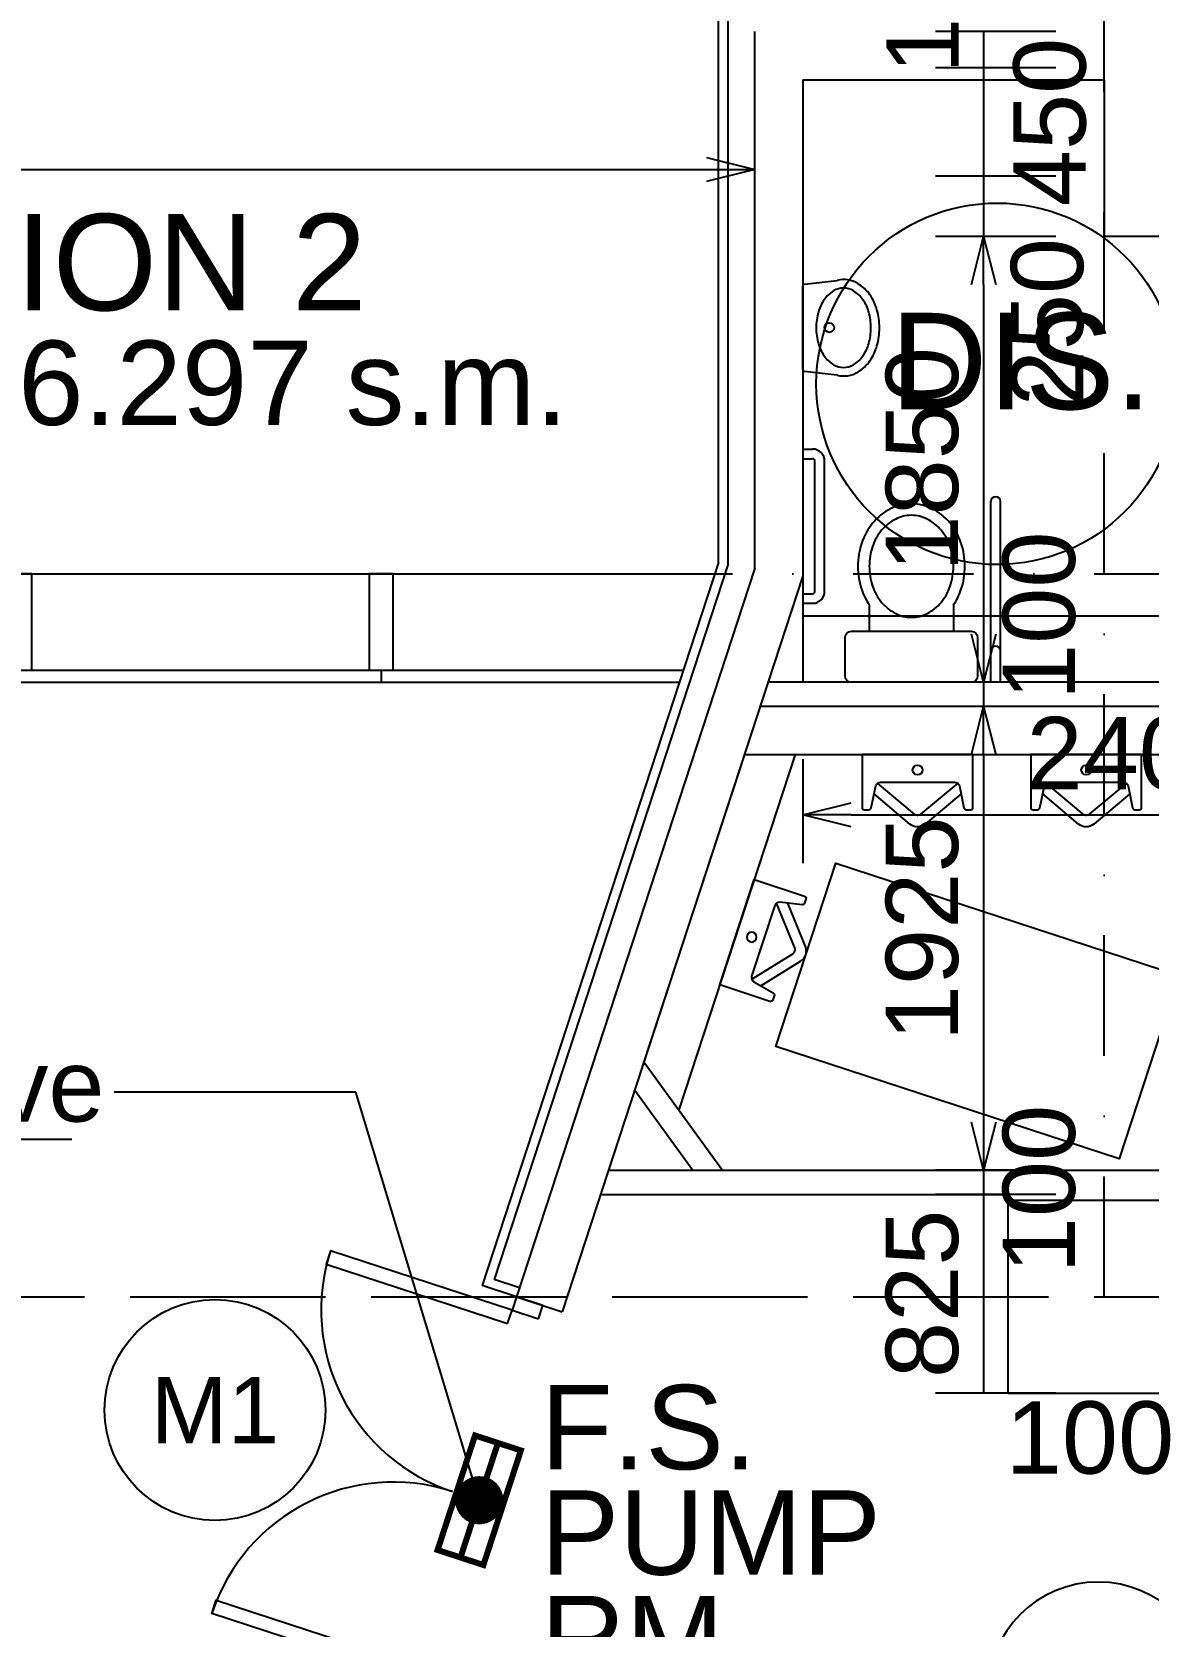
# Model space of a CAD drawing. Header units: millimetres. Extents: x 27940 to 139928, y 247 to 79491.
# Drawn here: x 91345 to 95978, y 12664 to 19279 of the extents above; entities that cross this region are included whole.
import ezdxf
from ezdxf.enums import TextEntityAlignment as Align

# ---------------------------------------------------------------- set-up
doc = ezdxf.new("R2010")
doc.units = ezdxf.units.MM
doc.header["$LTSCALE"] = 1000
doc.linetypes.add('DASHDOT', pattern=[1, 0.5, -0.25, 0, -0.25])
doc.layers.get('0').update_dxf_attribs({"color": 8})
doc.layers.get('Defpoints').update_dxf_attribs({"color": 8})
for name, color, linetype in [('CLADDING', 8, 'Continuous'), ('COL-10 Rev j', 8, 'Continuous'), ('COL-141', 8, 'Continuous'), ('DLN020__', 8, 'DASHDOT'), ('DLN030', 8, 'Continuous'), ('DLN040__', 8, 'Continuous'), ('DLN041_1', 8, 'Continuous'), ('DLN041__', 8, 'Continuous'), ('DLN218__', 8, 'Continuous'), ('DLN220__', 8, 'Continuous'), ('DLN280__', 8, 'Continuous'), ('DLN314__', 8, 'Continuous'), ('DLN325-1', 8, 'Continuous'), ('DLN325__', 8, 'Continuous'), ('DLN740__', 8, 'Continuous'), ('MARK', 8, 'Continuous')]:
    doc.layers.add(name, color=color, linetype=linetype)
doc.styles.add('ROMANS', font='swissl.ttf')
doc.styles.add('SWIS721LT450', font='swissl.ttf')
doc.styles.add('SWIS721LT750', font='swissl.ttf')
doc.dimstyles.new('INTDIM', dxfattribs={"dimscale": 200, "dimtxt": 2.25, "dimasz": 1.5, "dimexe": 1, "dimexo": 0, "dimgap": 1, "dimtad": 1, "dimdec": 0, "dimrnd": 1, "dimzin": 1, "dimdsep": 46, "dimtxsty": 'SWIS721LT450', "dimcen": 1, "dimclrd": 256, "dimclre": 256, "dimclrt": 256, "dimaunit": 1, "dimadec": 3, "dimazin": 0, "dimtfac": 1, "dimtdec": 0, "dimtix": 1, "dimtmove": 2, "dimatfit": 0, "dimldrblk": 'DOT', "dimfxl": 1, "dimtolj": 1, "dimtzin": 0, "dimarcsym": 0})

# ---------------------------------------------------------------- blocks, each defined once
blk = doc.blocks.new('DIMARR')
for p, q in [((-0.999999999996362, 0.25), (3.637978807091713e-12, 0)), ((-0.999999999996362, 0), (3.637978807091713e-12, 0)), ((3.637978807091713e-12, 0), (-0.999999999996362, -0.25))]:
    blk.add_line(p, q)
blk = doc.blocks.new('*D175')
at = {"layer": 'Defpoints', "color": 0, "transparency": 16777216}
for p in [(94344.99278262332, 18708.56976497762), (86744.99278232074, 18208.56976497762), (94344.99278262332, 18208.56976489441)]:
    blk.add_point(p, dxfattribs=at)
at = {"layer": 'DLN030', "lineweight": -2, "transparency": 16777216}
for p, q in [((86744.99278232074, 18408.56976497762), (86744.99278232074, 18908.56976497762)), ((94344.99278262332, 18408.56976489441), (94344.99278262332, 18908.56976497762)), ((86944.99278232074, 18708.56976497762), (94144.99278262332, 18708.56976497762))]:
    blk.add_line(p, q, dxfattribs=at)
at = {"layer": 'DLN030', "lineweight": -2, "transparency": 16777216, "xscale": 200, "yscale": 200, "zscale": 200, "rotation": 180}
blk.add_blockref('DIMARR', (86744.99278232074, 18708.56976497762), dxfattribs=at)
at = {"layer": 'DLN030', "lineweight": -2, "transparency": 16777216, "xscale": 200, "yscale": 200, "zscale": 200}
blk.add_blockref('DIMARR', (94344.99278262332, 18708.56976497762), dxfattribs=at)
at = {"layer": 'DLN030', "transparency": 16777216, "insert": (90544.99278247202, 18962.74491772712), "char_height": 300, "attachment_point": 5, "style": 'SWIS721LT450'}
blk.add_mtext('\\A1;7600', dxfattribs=at)
blk = doc.blocks.new('DRNO')
at = {"layer": 'MARK'}
blk.add_circle((0, 0), 1, dxfattribs=at)
at = {"layer": 'MARK', "style": 'ROMANS'}
blk.add_attdef('DRNO', text='', height=0.6, dxfattribs=at).set_placement((0, 0), align=Align.MIDDLE)
blk = doc.blocks.new('*D114')
at = {"layer": 'Defpoints', "color": 0, "transparency": 16777216}
for p in [(95794.99278118326, 19280.6798285635), (95294.99278118345, 19130.6798285635), (95794.99278118326, 19130.6798285635)]:
    blk.add_point(p, dxfattribs=at)
at = {"layer": 'DLN030', "lineweight": -2, "transparency": 16777216}
for p, q in [((95594.99278118326, 19280.6798285635), (95094.99278118345, 19280.6798285635)), ((95294.99278118345, 19280.6798285635), (95294.99278118345, 19130.6798285635)), ((95594.99278118326, 19130.6798285635), (95094.99278118345, 19130.6798285635))]:
    blk.add_line(p, q, dxfattribs=at)
at = {"layer": 'DLN030', "transparency": 16777216, "insert": (95043.70675110091, 19454.91564657912), "char_height": 300, "attachment_point": 5, "rotation": 90, "style": 'SWIS721LT450'}
blk.add_mtext('\\A1;150', dxfattribs=at)
blk = doc.blocks.new('*D115')
at = {"layer": 'Defpoints', "color": 0, "transparency": 16777216}
for p in [(95794.99278118326, 19130.6798285635), (95294.99278118345, 18680.67982856346), (95794.9927811832, 18680.67982856346)]:
    blk.add_point(p, dxfattribs=at)
at = {"layer": 'DLN030', "lineweight": -2, "transparency": 16777216}
for p, q in [((95594.99278118326, 19130.6798285635), (95094.99278118345, 19130.6798285635)), ((95294.99278118345, 19130.6798285635), (95294.99278118345, 18680.67982856346)), ((95594.9927811832, 18680.67982856346), (95094.99278118345, 18680.67982856346))]:
    blk.add_line(p, q, dxfattribs=at)
at = {"layer": 'DLN030', "transparency": 16777216, "insert": (95570.35240499648, 18905.67982856349), "char_height": 300, "attachment_point": 5, "rotation": 90, "style": 'SWIS721LT450'}
blk.add_mtext('\\A1;450', dxfattribs=at)
blk = doc.blocks.new('*D116')
at = {"layer": 'Defpoints', "color": 0, "transparency": 16777216}
for p in [(95794.9927811832, 18680.67982856346), (95294.99278118345, 18430.67982856348), (95794.99278118317, 18430.67982856348)]:
    blk.add_point(p, dxfattribs=at)
at = {"layer": 'DLN030', "lineweight": -2, "transparency": 16777216}
for p, q in [((95594.9927811832, 18680.67982856346), (95094.99278118345, 18680.67982856346)), ((95294.99278118345, 18680.67982856346), (95294.99278118345, 18430.67982856348)), ((95594.99278118317, 18430.67982856348), (95094.99278118345, 18430.67982856348))]:
    blk.add_line(p, q, dxfattribs=at)
at = {"layer": 'DLN030', "transparency": 16777216, "insert": (95560.10714723282, 18075.03606619593), "char_height": 300, "attachment_point": 5, "rotation": 90, "style": 'SWIS721LT450'}
blk.add_mtext('\\A1;250', dxfattribs=at)
blk = doc.blocks.new('*D117')
at = {"layer": 'Defpoints', "color": 0, "transparency": 16777216}
for p in [(95794.99278118335, 14455.67982856349), (95294.99278118346, 13630.67982862193), (95794.99278118335, 13630.67982862193)]:
    blk.add_point(p, dxfattribs=at)
at = {"layer": 'DLN030', "lineweight": -2, "transparency": 16777216}
for p, q in [((95594.99278118335, 14455.67982856349), (95094.99278118346, 14455.67982856349)), ((95294.99278118346, 14455.67982856349), (95294.99278118346, 13630.67982862193)), ((95594.99278118335, 13630.67982862193), (95094.99278118346, 13630.67982862193))]:
    blk.add_line(p, q, dxfattribs=at)
at = {"layer": 'DLN030', "transparency": 16777216, "insert": (95040.81762843397, 14043.17982859273), "char_height": 300, "attachment_point": 5, "rotation": 90, "style": 'SWIS721LT450'}
blk.add_mtext('\\A1;825', dxfattribs=at)
blk = doc.blocks.new('Magenta-1')
at = {"layer": 'DLN314__'}
blk.add_line((3742.973855490971, 14395.4780767152), (3692.973855489566, 14395.4780767152), dxfattribs=at)
blk.add_lwpolyline([(3742.973855490971, 14345.47807671287), (4142.973855485325, 14345.47807671287), (4142.973855485325, 14445.47807671753), (3742.973855490971, 14445.47807671753)], close=True, dxfattribs=at)
blk = doc.blocks.new('*D50')
at = {"layer": 'Defpoints', "color": 0, "transparency": 16777216}
for p in [(95794.99278118311, 14555.6798285635), (95294.99278118326, 14455.6798285635), (95794.99278118313, 14455.6798285635)]:
    blk.add_point(p, dxfattribs=at)
at = {"layer": 'DLN030', "lineweight": -2, "transparency": 16777216}
for p, q in [((95594.99278118311, 14555.6798285635), (95094.99278118326, 14555.6798285635)), ((95294.99278118326, 14555.6798285635), (95294.99278118326, 14455.6798285635)), ((95594.99278118313, 14455.6798285635), (95094.99278118326, 14455.6798285635))]:
    blk.add_line(p, q, dxfattribs=at)
at = {"layer": 'DLN030', "transparency": 16777216, "insert": (95525.91499201213, 14478.11118787947), "char_height": 300, "attachment_point": 5, "rotation": 90, "style": 'SWIS721LT450'}
blk.add_mtext('\\A1;100', dxfattribs=at)
blk = doc.blocks.new('*D58')
at = {"layer": 'Defpoints', "color": 0, "transparency": 16777216}
for p in [(96094.99278119908, 13190.78065828245), (96094.99278119908, 12695.66228298033), (96194.99278121146, 12695.66228298033)]:
    blk.add_point(p, dxfattribs=at)
at = {"layer": 'DLN030', "lineweight": -2, "transparency": 16777216}
for p, q in [((96094.99278119908, 12895.66228298033), (96094.99278119908, 13390.78065828245)), ((96194.99278121146, 12895.66228298033), (96194.99278121146, 13390.78065828245)), ((96194.99278121146, 13190.78065828245), (96094.99278119908, 13190.78065828245))]:
    blk.add_line(p, q, dxfattribs=at)
at = {"layer": 'DLN030', "transparency": 16777216, "insert": (95736.19471798437, 13444.95581103194), "char_height": 300, "attachment_point": 5, "style": 'SWIS721LT450'}
blk.add_mtext('\\A1;100', dxfattribs=at)
blk = doc.blocks.new('*D34')
at = {"layer": 'Defpoints', "color": 0, "transparency": 16777216}
for p in [(95794.99278118317, 18430.6798285819), (95294.99278118343, 16580.67982858176), (95794.9927811833, 16580.67982858176)]:
    blk.add_point(p, dxfattribs=at)
at = {"layer": 'DLN030', "lineweight": -2, "transparency": 16777216}
for p, q in [((95594.99278118317, 18430.6798285819), (95094.99278118343, 18430.6798285819)), ((95294.99278118343, 18230.6798285819), (95294.99278118343, 16780.67982858176)), ((95594.9927811833, 16580.67982858176), (95094.99278118343, 16580.67982858176))]:
    blk.add_line(p, q, dxfattribs=at)
at = {"layer": 'DLN030', "lineweight": -2, "transparency": 16777216, "xscale": 200, "yscale": 200, "zscale": 200}
for p, rotation in [((95294.99278118343, 18430.6798285819), 90), ((95294.99278118343, 16580.67982858176), 270)]:
    blk.add_blockref('DIMARR', p, dxfattribs=dict(at, rotation=rotation))
at = {"layer": 'DLN030', "transparency": 16777216, "insert": (95040.81762843394, 17505.67982858184), "char_height": 300, "attachment_point": 5, "rotation": 90, "style": 'SWIS721LT450'}
blk.add_mtext('\\A1;1850', dxfattribs=at)
blk = doc.blocks.new('*D35')
at = {"layer": 'Defpoints', "color": 0, "transparency": 16777216}
for p in [(95794.99278118327, 16580.67982858176), (95294.99278118345, 16480.67982858176), (95794.99278118329, 16480.67982858176)]:
    blk.add_point(p, dxfattribs=at)
at = {"layer": 'DLN030', "lineweight": -2, "transparency": 16777216}
for p, q in [((95594.99278118327, 16580.67982858176), (95094.99278118345, 16580.67982858176)), ((95294.99278118345, 16580.67982858176), (95294.99278118345, 16480.67982858176)), ((95594.99278118329, 16480.67982858176), (95094.99278118345, 16480.67982858176))]:
    blk.add_line(p, q, dxfattribs=at)
at = {"layer": 'DLN030', "transparency": 16777216, "insert": (95525.9149920123, 16856.86390864402), "char_height": 300, "attachment_point": 5, "rotation": 90, "style": 'SWIS721LT450'}
blk.add_mtext('\\A1;100', dxfattribs=at)
blk = doc.blocks.new('*D36')
at = {"layer": 'Defpoints', "color": 0, "transparency": 16777216}
for p in [(95794.99278118327, 16480.67982858176), (95294.99278118343, 14555.67982858193), (95794.99278118335, 14555.67982858193)]:
    blk.add_point(p, dxfattribs=at)
at = {"layer": 'DLN030', "lineweight": -2, "transparency": 16777216}
for p, q in [((95594.99278118327, 16480.67982858176), (95094.99278118343, 16480.67982858176)), ((95294.99278118343, 16280.67982858176), (95294.99278118343, 14755.67982858193)), ((95594.99278118335, 14555.67982858193), (95094.99278118343, 14555.67982858193))]:
    blk.add_line(p, q, dxfattribs=at)
at = {"layer": 'DLN030', "lineweight": -2, "transparency": 16777216, "xscale": 200, "yscale": 200, "zscale": 200}
for p, rotation in [((95294.99278118343, 16480.67982858176), 90), ((95294.99278118343, 14555.67982858193), 270)]:
    blk.add_blockref('DIMARR', p, dxfattribs=dict(at, rotation=rotation))
at = {"layer": 'DLN030', "transparency": 16777216, "insert": (95040.81762843394, 15557.64581195082), "char_height": 300, "attachment_point": 5, "rotation": 90, "style": 'SWIS721LT450'}
blk.add_mtext('\\A1;1925', dxfattribs=at)
blk = doc.blocks.new('*D37')
at = {"layer": 'Defpoints', "color": 0, "transparency": 16777216}
for p in [(94544.9927826256, 16461.58250674772), (96944.99278250757, 16461.58250674335), (96944.99278250757, 16030.6798285874)]:
    blk.add_point(p, dxfattribs=at)
at = {"layer": 'DLN030', "lineweight": -2, "transparency": 16777216}
for p, q in [((94544.9927826256, 16261.58250674772), (94544.9927826256, 15830.6798285874)), ((96944.99278250757, 16261.58250674335), (96944.99278250757, 15830.6798285874)), ((94744.9927826256, 16030.6798285874), (96744.99278250757, 16030.6798285874))]:
    blk.add_line(p, q, dxfattribs=at)
at = {"layer": 'DLN030', "lineweight": -2, "transparency": 16777216, "xscale": 200, "yscale": 200, "zscale": 200, "rotation": 180}
blk.add_blockref('DIMARR', (94544.9927826256, 16030.6798285874), dxfattribs=at)
at = {"layer": 'DLN030', "lineweight": -2, "transparency": 16777216, "xscale": 200, "yscale": 200, "zscale": 200}
blk.add_blockref('DIMARR', (96944.99278250757, 16030.6798285874), dxfattribs=at)
at = {"layer": 'DLN030', "transparency": 16777216, "insert": (95938.92463972671, 16284.85498133689), "char_height": 300, "attachment_point": 5, "style": 'SWIS721LT450'}
blk.add_mtext('\\A1;2400', dxfattribs=at)
blk = doc.blocks.new('$0$SANWC1')
blk.add_lwpolyline([(0.3173076923121698, 0.5828484698649845, 0.06726986672795415), (0.3742184411385097, 0.696677154795907, 0.08250771608643802), (0.4038461538439151, 0.875, 0.08250771608648139), (0.3742184411385097, 1.053322845204093, 0.09037359849304748), (0.2911238777523977, 1.202035748465278, 0.1042978404418305), (0.1570575388104771, 1.308939920090779, 0.1168545326096332), (0, 1.346153846156085, 0.1168545326096175), (-0.1570575388104771, 1.308939920090779, 0.1042978404418748), (-0.2911238777523977, 1.202035748465278, 0.09037359849300661), (-0.3742184411385097, 1.053322845204093, 0.08250771608643813), (-0.4038461538439151, 0.875, 0.08250771608645087), (-0.3742184411385097, 0.696677154795907, 0.06726986672809802), (-0.3173076923048939, 0.5828484698649845, 0.06726986672809802)], format="xyb")
for points in [[(-0.2243704209540738, 1.146964146610117, 0.09037359849301232), (-0.2923293632484274, 1.025339202700707, 0.0825077160864388), (-0.3173076923048939, 0.875, 0.08250771608645378), (-0.2923293632484274, 0.7246607972992933, 0.0903735984930618), (-0.2243704209540738, 0.6030358533898834, 0.1042978404418255), (-0.1182279080094304, 0.5183980724978028, 0.1168545326096749), (0, 0.4903846153829363, 0.1168545326096603), (0.1182279080094304, 0.5183980724978028, 0.1042978404418842), (0.2243704209540738, 0.6030358533898834, 0.09037359849301244), (0.2923293632484274, 0.7246607972992933, 0.08250771608643846), (0.3173076923048939, 0.875, 0.08250771608648273), (0.2923293632484274, 1.025339202700707, 0.09037359849305501), (0.2243704209540738, 1.146964146610117, 0.1042978404418221), (0.1182279080094304, 1.231601927502197, 0.1168545326096356), (0, 1.259615384617064, 0.1168545326096148), (-0.1182279080094304, 1.231601927502197, 0.1042978404418744)], [(-0.4519230769219575, 0.3846153846170637), (0.4519230769219575, 0.3846153846170637, -0.414213562373095), (0.5, 0.3365384615390212), (0.5, 0.04807692307804246, -0.414213562373095), (0.4519230769219575, 0), (-0.4519230769219575, 0, -0.414213562373095), (-0.5, 0.04807692307804246), (-0.5, 0.3365384615390212, -0.414213562373095)]]:
    blk.add_lwpolyline(points, format="xyb", close=True)
for points in [[(-0.3173076923048939, 0.5828484698722605), (-0.3173076923048939, 0.3846153846170637)], [(0.3173076923048939, 0.5828484698722605), (0.3173076923048939, 0.3846153846170637)]]:
    blk.add_lwpolyline(points)
blk = doc.blocks.new('$0$SANLAV1')
for points in [[(0.4923128453447134, 0.3554590974963503, 0.1953965518136562), (0.458953026936797, 0.5697833596277633, 0.10694194814088), (0.3412960908171954, 0.6952173407844384, 0.08161485654197521), (0.1876804864004953, 0.767806387055316, 0.06975481814108452), (0, 0.7941176470558275, 0.06975481814112133), (-0.1876804864004953, 0.767806387055316, 0.08161485654199603), (-0.3412960908171954, 0.6952173407844384, 0.106941920351675), (-0.4589530039520469, 0.569783397950232, 0.1953965920630288), (-0.4923128453447134, 0.3554590975036263, 0.1953965920630288)], [(0.4923128453519894, 0.3554590974963503), (0.4529970340663567, 0.01734312043117825, -0.3807008418717755), (0.4335204187664203, 0), (-0.4335204187664203, 0, -0.3807008418732474), (-0.4529970340663567, 0.01734312043117825), (-0.4923128453519894, 0.3554590975036263)]]:
    blk.add_lwpolyline(points, format="xyb")
blk.add_lwpolyline([(0.4117647058810689, 0.4215686274474137, 0.135913394958969), (0.3832883984359796, 0.5243924891619827, 0.1069419481408851), (0.2911616157798562, 0.6226087907270994, 0.08161485654197576), (0.1634176178267808, 0.6829725474817678, 0.06975481814108293), (0, 0.7058823529441725, 0.06975481814111993), (-0.1634176178267808, 0.6829725474817678, 0.0816148565420001), (-0.2911616157798562, 0.6226087907270994, 0.1069419481408802), (-0.3832883984359796, 0.5243924891619827, 0.1359133949588741), (-0.4117647058810689, 0.4215686274474137, 0.1359133949587902), (-0.3832883984359796, 0.3187447657401208, 0.1069419481408044), (-0.2911616157798562, 0.220528464175004, 0.08161485654192997), (-0.1634176178267808, 0.1601647074203356, 0.06975481814103991), (0, 0.137254901957931, 0.06975481814108293), (0.1634176178267808, 0.1601647074203356, 0.08161485654197581), (0.2911616157798562, 0.220528464175004, 0.1069419481408436), (0.3832883984359796, 0.3187447657401208, 0.1359133949588558)], format="xyb", close=True)
blk.add_circle((-0.001825148829084355, 0.2737093520991039), 0.04901960784313726)
blk = doc.blocks.new('URINAL')
at = {"layer": 'DLN740__'}
for points in [[(-173.5370118014398, -129.9196789108682, -0.3552447989038091), (-153.9575772063108, -113.9995981421089), (153.9537005745224, -113.9995981421089, -0.3552447989038091), (173.5331351697096, -129.9196789108682), (192.5293670559768, -221.0300621915958, 0.3555294418702261), (202.3211415375699, -229), (220, -229, 0.414213562373095), (230, -219), (230, 0), (-230, 0), (-230, -219, 0.4142135623730948), (-220, -229), (-202.3211415375699, -229, 0.3555294418702261), (-192.5293670559768, -221.0300621915958), (-173.5436968372087, -129.9182858979329)], [(166.4571674594772, -118.3898795073619), (12.87936189508764, -247.6610428384156, -0.3648436240532393), (-12.87936189508764, -247.6610428384156), (-166.4590575958136, -118.3882885214989)], [(180.5156449971255, -163.4094336393755), (32.19840473769, -288.2526173267979, -0.3648436240532502), (-32.19840473769, -288.2526173267397), (-180.5214839177788, -163.4045188402524)]]:
    blk.add_lwpolyline(points, format="xyb", dxfattribs=at)
blk.add_circle((0, -64), 20.5, dxfattribs=at)
blk = doc.blocks.new('A$C7B6E469D')
at = {"layer": 'DLN314__', "ltscale": 0.03, "const_width": 25}
blk.add_lwpolyline([(-9920.639803351314, -29137.43451307931), (-10110.72235326812, -29075.23624769254), (-10266.21801673505, -29550.44262248457), (-10076.13546681824, -29612.64088787134)], close=True, dxfattribs=at)
blk.add_lwpolyline([(-10015.68107830972, -29106.33538038593), (-10171.17674177664, -29581.54175517796)], dxfattribs=at)
at = {"layer": 'DLN040__', "style": 'SWIS721LT750'}
blk.add_text('Louvre Above', height=300, dxfattribs=at).set_placement((-14234.31646346607, -27772.87851626053))
at = {"layer": 'DLN040__'}
blk.add_leader([(-10093.42891004319, -29343.93856778194), (-10605.27115556417, -27651.28802093392), (-11608.17679210199, -27651.28802093392)], dimstyle='INTDIM', override={"dimscale": 1, "dimtxt": 300, "dimasz": 200, "dimexe": 200, "dimexo": 200, "dimgap": 100, "dimtad": 0, "dimrnd": 0, "dimzin": 0, "dimcen": 200, "dimclrt": 256}, dxfattribs=at)

msp = doc.modelspace()

# ---------------------------------------------------------------- linework, layer by layer
at = {"layer": 'CLADDING'}
for p, q in [((94194.99278261297, 17078.19530670023), (94194.99278263451, 19430.67982856691)), ((94234.99278261291, 17071.81734742963), (94234.99278263414, 19390.67982856691)), ((94194.99278261297, 17078.19530670023), (93213.05778439359, 14077.32852764373)), ((94194.99278261297, 17078.19530671865), (93213.05778439359, 14077.32852766215)), ((94234.99278261291, 17071.81734742963), (93263.5139474543, 14102.90538454975)), ((94234.99278261291, 17071.81734744806), (93263.5139474543, 14102.90538456818)), ((93368.05934990857, 14068.69633858702), (93263.5139474543, 14102.90538454975)), ((93355.61969683121, 14030.67982860366), (93213.05778439359, 14077.32852764374))]:
    msp.add_line(p, q, dxfattribs=at)
at = {"layer": 'COL-10 Rev j', "ltscale": 0.5}
msp.add_line((91511.22894580169, 14683.30966499169), (89049.93183250604, 14683.30966499169), dxfattribs=at)
at = {"layer": 'COL-141', "ltscale": 0.5}
msp.add_lwpolyline([(94115.85361978074, 15710.9067962076), (93867.16860449046, 14950.90679620757)], dxfattribs=at)
at = {"layer": 'DLN020__'}
for p, q in [((95794.99278117855, 14030.67982862), (95794.99278122168, 60526.81721189918)), ((54749.3957603204, 17030.67982865512), (107794.9927811814, 17030.67982861121)), ((54749.39576031773, 14030.67982865513), (107794.9927811787, 14030.67982861117)), ((88063.59198994051, 14030.67982860517), (107794.9927811787, 14030.67982859953))]:
    msp.add_line(p, q, dxfattribs=at)
at = {"layer": 'DLN218__'}
msp.add_line((95394.99278121126, 14430.67982862778), (95394.99278121126, 14455.67982856348), dxfattribs=at)
at = {"layer": 'DLN220__'}
for p, q in [((94544.99278261245, 17022.38816301208), (94544.99278261246, 16580.67982858176)), ((96094.992780628, 16855.67982858176), (94544.99278261245, 16855.67982858173)), ((96094.992780628, 16580.67982858176), (94400.45825116291, 16580.67982858176)), ((96944.99278250757, 16480.67982858176), (94367.73653862473, 16480.67982858176)), ((93737.84357226451, 14555.67982856335), (96194.99278121364, 14555.67982856354)), ((93737.84357226451, 14555.67982858178), (96194.99278121364, 14555.67982858196)), ((93705.12185972632, 14455.67982856335), (95394.99278121126, 14455.67982856348)), ((93705.12185972632, 14455.67982858175), (95394.99278121126, 14455.6798285819))]:
    msp.add_line(p, q, dxfattribs=at)
at = {"layer": 'DLN220__', "ltscale": 0.5}
msp.add_lwpolyline([(96106.60143634859, 15363.7334685918), (95857.80837480152, 14603.40326892455), (94432.18925042544, 15069.89025932532), (94680.98231197252, 15830.22045899257)], close=True, dxfattribs=at)
at = {"layer": 'DLN280__'}
for p, q in [((94344.99278261275, 17054.27795943549), (94344.99278263313, 19280.67982856691)), ((94544.99278263169, 19080.67982856691), (95794.99278085442, 19080.67982856691)), ((94544.99278263169, 19080.67982856691), (94544.99278265091, 17022.38816311123)), ((95794.9927808544, 19080.67982856691), (95794.99278085437, 18430.67982856354)), ((98344.99278240088, 18430.67982856334), (95794.99278085437, 18430.67982856354)), ((94344.99278261275, 17054.27795943549), (93355.61969683121, 14030.67982860365)), ((94544.99278265091, 17022.38816311123), (93545.70224407513, 13968.48156390922)), ((93355.61969683121, 14030.67982860365), (93545.70224407513, 13968.48156390922))]:
    msp.add_line(p, q, dxfattribs=at)
msp.add_lwpolyline([(95394.99278121062, 13630.67982862755), (96194.99278121079, 13630.67982862697), (96194.99278121149, 14430.67982862697), (95394.99278121126, 14430.67982862778)], close=True, dxfattribs=at)
at = {"layer": 'DLN314__'}
for points in [[(86744.99278117415, 17030.67982857309), (94179.4449044944, 17030.67982857244)], [(91344.99278117255, 16630.6798285727), (92744.9927811679, 16630.67982857257)], [(92844.99278117255, 16630.67982857256), (94048.55805472522, 16630.67982857245)], [(86744.99278117412, 16580.67982857309), (94032.19719850407, 16580.67982857246)]]:
    msp.add_lwpolyline(points, dxfattribs=at)
at = {"layer": 'DLN325__'}
for points in [[(93319.53196606073, 13920.39302489765), (93337.57583144597, 13975.53642675065), (92584.86839615252, 14221.83518925918), (92566.82453076728, 14166.69178740618)], [(93447.86263515196, 13939.44869598017), (93465.90650053721, 13994.59209783317), (93355.61969683121, 14030.67982860365), (93337.57583144597, 13975.53642675065)], [(92863.02217181415, 12525.26495801675), (92844.97830642891, 12470.12155616375), (92092.27087113545, 12716.42031867228), (92110.3147365207, 12771.56372052528)]]:
    msp.add_lwpolyline(points, close=True, dxfattribs=at)
at = {"layer": 'DLN325__', "ltscale": 0.3}
msp.add_circle((95350.57723632234, 17819.01251846294), 750, dxfattribs=at)
at = {"layer": 'DLN325__'}
for centre, start, end in [((93337.57583144597, 13975.53642675065), 161.8810173960693, 251.8810173962696), ((92844.97830642891, 12470.12155616375), 71.88101739626961, 161.8810173960693)]:
    msp.add_arc(centre, 791.979522184299, start, end, dxfattribs=at)
at = {"layer": 'DLN740__'}
for p, q in [((94544.9927826496, 17548.34666343479), (94584.9927826496, 17548.34666343468)), ((94544.9927826496, 17508.34666343479), (94584.9927826496, 17508.34666343479)), ((94594.9927826496, 16958.34666343479), (94594.99278264937, 17498.34666343468)), ((94634.9927826496, 16958.34666343479), (94634.9927826496, 17498.34666343468)), ((95324.99278264983, 16710.67982858822), (95324.9927826496, 17330.67982858822)), ((95364.99278265006, 16710.67982858822), (95364.99278264983, 17330.67982858822)), ((94544.9927826496, 16948.34666343479), (94584.9927826496, 16948.34666343491)), ((94544.9927826496, 16908.34666343479), (94584.9927826496, 16908.34666343479)), ((95324.9927826496, 16580.67982858833), (95324.99278264983, 16710.6798285881)), ((95364.9927826496, 16580.67982858833), (95364.99278264983, 16710.6798285881)), ((94302.29311355445, 16280.67982858202), (96944.99278250757, 16280.67982858184)), ((93885.20444928609, 15006.02568639583), (94211.68597193644, 14555.67982858181)), ((93846.79276355692, 14888.63670290565), (94088.17228425197, 14555.67982858181))]:
    msp.add_line(p, q, dxfattribs=at)
for points in [[(94302.29311355445, 16280.67982858202), (93885.20444929024, 15006.02568639009)], [(94512.72800107485, 16280.67982858202), (94030.19591173426, 14806.02568639012)]]:
    msp.add_lwpolyline(points, dxfattribs=at)
for centre, radius, start, end in [((94584.99278264948, 17498.34666343485), 50, 0, 90), ((94584.99278264948, 17498.34666343485), 10, 0, 90), ((95344.9927826496, 17330.67982858863), 20, 0, 180), ((94584.9927826496, 16958.34666343508), 50, 270, 0), ((94584.9927826496, 16958.34666343508), 10, 270, 0), ((95344.9927826496, 16710.67982858851), 20, 0, 180)]:
    msp.add_arc(centre, radius, start, end, dxfattribs=at)

# ---------------------------------------------------------------- block references
at = {"layer": 'DLN314__', "ltscale": 0.5}
msp.add_blockref('A$C7B6E469D', (103294.9927826866, 42530.67982846866), dxfattribs=at)
at = {"layer": 'DLN314__', "rotation": 90}
for p in [(105690.4708578854, 12887.70597308254), (107190.4708578854, 12887.70597308229)]:
    msp.add_blockref('Magenta-1', p, dxfattribs=at)
at = {"layer": 'DLN325-1', "xscale": 458.3333333333139, "yscale": 458.3333333333139, "zscale": 458.3333333333139}
msp.add_blockref('DRNO', (92104.66011295772, 13560.88928804395), dxfattribs=at).add_auto_attribs({'DRNO': 'M1'})
at = {"layer": 'DLN325-1'}
ref = msp.add_blockref('DRNO', (95770.64413156321, 12388.80583915347), dxfattribs=dict(at, xscale=-458.3333333333139, yscale=458.3333333333139, zscale=458.3333333333333, rotation=180))
ref.add_attrib('DRNO', 'D7', dxfattribs={"layer": 'MARK', "height": 275, "style": 'ROMANS'}).set_placement((95770.64413156321, 12388.80583915347), align=Align.MIDDLE)
at = {"layer": 'DLN740__', "xscale": 400, "yscale": 400, "zscale": 400, "rotation": 270}
msp.add_blockref('$0$SANLAV1', (94544.9927826413, 18051.5339958575), dxfattribs=at)
at = {"layer": 'DLN740__', "xscale": 550, "yscale": 550, "zscale": 550}
msp.add_blockref('$0$SANWC1', (94994.9927826496, 16580.67982858132), dxfattribs=at)
at = {"layer": 'DLN740__'}
for p in [(95020.67996365366, 16280.67982858193), (95720.67996365366, 16280.67982858193)]:
    msp.add_blockref('URINAL', p, dxfattribs=at)
at = {"layer": 'DLN740__', "xscale": -1, "rotation": 71.88101734638377}
msp.add_blockref('URINAL', (94271.46195640457, 15543.35275748605), dxfattribs=at)

# ---------------------------------------------------------------- texts
at = {"layer": 'DLN041_1', "style": 'SWIS721LT750'}
msp.add_text('U.F.A. = 26.297 s.m. ', height=350, dxfattribs=at).set_placement((89073.30771529932, 17648.4578383628))
at = {"layer": 'DLN041_1', "insert": (89102.19751913923, 18118.23865207542), "char_height": 400, "width": 3512.9996, "attachment_point": 7, "style": 'SWIS721LT750'}
msp.add_mtext('EXHIBITION 2', dxfattribs=at)
at = {"layer": 'DLN041__', "insert": (94907.29137547455, 17708.00033257053), "char_height": 400, "width": 3512.999604651443, "attachment_point": 7, "style": 'SWIS721LT750'}
msp.add_mtext('DIS.', dxfattribs=at)
at = {"layer": 'DLN041__', "insert": (93456.40752933531, 12440.00807882785), "char_height": 350, "width": 1880.6379, "attachment_point": 7, "line_spacing_factor": 0.7499999999999999, "style": 'SWIS721LT750'}
msp.add_mtext('F.S.\\PPUMP RM.', dxfattribs=at)

# ---------------------------------------------------------------- dimensions: what is measured, and where the dimension line sits
at = {"layer": 'DLN030'}
for base, p1, p2, angle, override, picture, middle, dimtype in [((95294.99278118345, 19130.6798285635), (95794.99278118326, 19280.6798285635), (95794.99278118326, 19130.6798285635), 90, {"dimscale": 1, "dimtxt": 300, "dimasz": 200, "dimexe": 200, "dimexo": 200, "dimgap": 100, "dimrnd": 0, "dimzin": 0, "dimblk": 'DIMARR', "dimcen": 200, "dimclrt": 256, "dimadec": 4}, '*D114', (95043.70675110091, 19454.91564657912), 160), ((95294.99278118345, 18680.67982856346), (95794.99278118326, 19130.6798285635), (95794.9927811832, 18680.67982856346), 90, {"dimscale": 1, "dimtxt": 300, "dimasz": 200, "dimexe": 200, "dimexo": 200, "dimgap": 100, "dimrnd": 0, "dimzin": 0, "dimblk": 'DIMARR', "dimcen": 200, "dimclrt": 256, "dimadec": 4}, '*D115', (95570.35240499648, 18905.67982856349), 160), ((95294.99278118345, 18430.67982856348), (95794.9927811832, 18680.67982856346), (95794.99278118317, 18430.67982856348), 90, {"dimscale": 1, "dimtxt": 300, "dimasz": 200, "dimexe": 200, "dimexo": 200, "dimgap": 100, "dimrnd": 0, "dimzin": 0, "dimblk": 'DIMARR', "dimcen": 200, "dimclrt": 256, "dimadec": 4}, '*D116', (95560.10714723282, 18075.03606619593), 160), ((95294.99278118345, 16480.67982858176), (95794.99278118327, 16580.67982858176), (95794.99278118329, 16480.67982858176), 90, {"dimscale": 1, "dimtxt": 300, "dimasz": 200, "dimexe": 200, "dimexo": 200, "dimgap": 100, "dimrnd": 0, "dimzin": 0, "dimblk": 'DIMARR', "dimcen": 300, "dimclrt": 256, "dimadec": 4}, '*D35', (95525.9149920123, 16856.86390864402), 160), ((95294.99278118343, 14555.67982858193), (95794.99278118327, 16480.67982858176), (95794.99278118335, 14555.67982858193), 90, {"dimscale": 1, "dimtxt": 300, "dimasz": 200, "dimexe": 200, "dimexo": 200, "dimgap": 100, "dimrnd": 0, "dimzin": 0, "dimblk": 'DIMARR', "dimcen": 300, "dimclrt": 256, "dimadec": 4}, '*D36', (95040.81762843394, 15557.64581195082), 160), ((95294.99278118326, 14455.6798285635), (95794.99278118311, 14555.6798285635), (95794.99278118313, 14455.6798285635), 90, {"dimscale": 1, "dimtxt": 300, "dimasz": 200, "dimexe": 200, "dimexo": 200, "dimgap": 100, "dimrnd": 0, "dimzin": 0, "dimblk": 'DIMARR', "dimcen": 300, "dimclrt": 256, "dimadec": 4}, '*D50', (95525.91499201213, 14478.11118787947), 160), ((96094.99278119908, 13190.78065828245), (96194.99278121146, 12695.66228298033), (96094.99278119908, 12695.66228298033), 180, {"dimscale": 1, "dimtxt": 300, "dimasz": 200, "dimexe": 200, "dimexo": 200, "dimgap": 100, "dimrnd": 0, "dimzin": 0, "dimblk": 'DIMARR', "dimcen": 300, "dimclrt": 256, "dimadec": 4}, '*D58', (95736.19471798437, 13444.95581103194), 161)]:
    dim = msp.add_linear_dim(base=base, p1=p1, p2=p2, angle=angle, dimstyle='INTDIM', override=override, dxfattribs=at)
    dim.commit()
    dim.dimension.update_dxf_attribs({"geometry": picture, "text_midpoint": middle, "dimtype": dimtype})
dim = msp.add_linear_dim(base=(94344.99278262332, 18708.56976497762), p1=(86744.99278232074, 18208.56976497762), p2=(94344.99278262332, 18208.56976489441), dimstyle='INTDIM', override={"dimscale": 1, "dimtxt": 300, "dimasz": 200, "dimexe": 200, "dimexo": 200, "dimgap": 100, "dimrnd": 0, "dimzin": 0, "dimblk": 'DIMARR', "dimcen": 200, "dimclrt": 256, "dimadec": 4}, dxfattribs=at)
dim.commit()
dim.dimension.update_dxf_attribs({"geometry": '*D175', "text_midpoint": (90544.99278247202, 18962.74491772712)})
for base, p1, p2, override, picture, middle in [((95294.99278118343, 16580.67982858176), (95794.99278118317, 18430.6798285819), (95794.9927811833, 16580.67982858176), {"dimscale": 1, "dimtxt": 300, "dimasz": 200, "dimexe": 200, "dimexo": 200, "dimgap": 100, "dimrnd": 0, "dimzin": 0, "dimblk": 'DIMARR', "dimcen": 200, "dimclrt": 256, "dimadec": 4}, '*D34', (95040.81762843394, 17505.67982858184)), ((95294.99278118346, 13630.67982862193), (95794.99278118335, 14455.67982856349), (95794.99278118335, 13630.67982862193), {"dimscale": 1, "dimtxt": 300, "dimasz": 200, "dimexe": 200, "dimexo": 200, "dimgap": 100, "dimrnd": 0, "dimzin": 0, "dimblk": 'DIMARR', "dimcen": 300, "dimclrt": 256, "dimadec": 4}, '*D117', (95040.81762843397, 14043.17982859273))]:
    dim = msp.add_linear_dim(base=base, p1=p1, p2=p2, angle=90, dimstyle='INTDIM', override=override, dxfattribs=at)
    dim.commit()
    dim.dimension.update_dxf_attribs({"geometry": picture, "text_midpoint": middle})
dim = msp.add_linear_dim(base=(96944.99278250757, 16030.6798285874), p1=(94544.9927826256, 16461.58250674772), p2=(96944.99278250757, 16461.58250674335), dimstyle='INTDIM', override={"dimscale": 1, "dimtxt": 300, "dimasz": 200, "dimexe": 200, "dimexo": 200, "dimgap": 100, "dimrnd": 0, "dimzin": 0, "dimblk": 'DIMARR', "dimcen": 300, "dimclrt": 256, "dimadec": 4}, dxfattribs=at)
dim.commit()
dim.dimension.update_dxf_attribs({"geometry": '*D37', "text_midpoint": (95938.92463972671, 16284.85498133689), "dimtype": 160})

doc.saveas('drawing.dxf')
